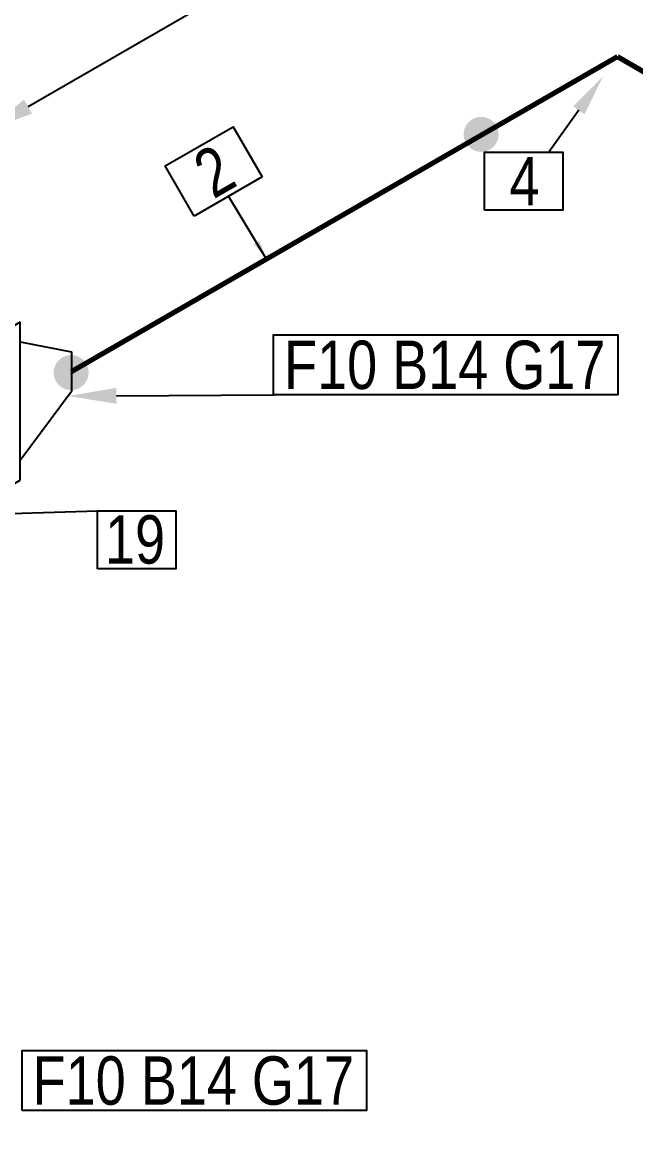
# Model space of a CAD drawing. Header units: millimetres. Extents: x 0 to 594, y 0 to 420.
# Drawn here: x 182.1 to 213.8, y 290.4 to 347.7 of the extents above; entities that cross this region are included whole.
import ezdxf
from ezdxf import colors
from ezdxf.entities.mleader import LeaderData, LeaderLine
from ezdxf.enums import TextEntityAlignment as Align
from ezdxf.math import Vec2, Vec3

# ---------------------------------------------------------------- set-up
doc = ezdxf.new("R2010")
doc.units = ezdxf.units.MM
doc.header["$LTSCALE"] = 0.25
for name, color, linetype in [('밸브', 4, 'Continuous'), ('용접', 1, 'Continuous'), ('주석', 7, 'Continuous'), ('치수', 1, 'Continuous')]:
    doc.layers.add(name, color=color, linetype=linetype)
doc.layers.add('파이프', color=3, linetype='Continuous', lineweight=70)
doc.styles.add('AdskIsoAnnotation', font='arial.ttf', dxfattribs={"width": 0.8, "height": 1})
doc.styles.add('AdskIsoMetric', font='arial.ttf', dxfattribs={"width": 0.8, "height": 2.5})
doc.styles.add('AdskIsoMetric-30', font='arial.ttf', dxfattribs={"width": 0.8, "height": 2.5})
doc.styles.add('AdskIsoMetric30', font='arial.ttf', dxfattribs={"width": 0.8, "oblique": 29.99999999969641, "height": 2.5})
doc.styles.get("Standard").update_dxf_attribs({"font": 'arial.ttf'})
doc.dimstyles.new('AdskIsoMetric', dxfattribs={"dimtxt": 2.5, "dimasz": 2.5, "dimexe": 1, "dimexo": 2, "dimgap": 0.8, "dimtad": 1, "dimdec": 0, "dimrnd": 1, "dimzin": 0, "dimdsep": 46, "dimtxsty": 'AdskIsoMetric', "dimcen": 0, "dimclrt": 7, "dimadec": 0, "dimazin": 0, "dimtfac": 1, "dimtdec": 0, "dimtmove": 1, "dimatfit": 3, "dimfxl": 0, "dimfrac": 2, "dimtolj": 1, "dimtzin": 0, "dimarcsym": 0})

# ---------------------------------------------------------------- blocks, each defined once
blk = doc.blocks.new('개스킷-1-IsoLeft')
at = {"color": 0, "linetype": 'ByBlock', "lineweight": -2}
for p in [(0.1238409420259958, 0.132624544016526), (0.2209708691207962, 0.07654655446197435), (-0.2209708691207961, -0.07654655446197436), (-0.1325825214724777, -0.1275775907699572)]:
    blk.add_point(p, dxfattribs=at)
blk = doc.blocks.new('플랜지WN-1-IsoLeft')
at = {"color": 0, "linetype": 'ByBlock', "lineweight": -2, "extrusion": (0, 0.816496580927726, 0.5773502691896257)}
for p, q in [((0.1988737822087165, 0.08930431353897009), (-0.1546796083845573, -0.1148198316929615)), ((-0.1546796083845574, 0.03827327723098715), (-0.06629126073623892, 0.08930431353897006)), ((-0.06629126073623892, 0.08930431353897006), (0.1546796083845573, 0.06378879538497864)), ((0.2872621298570351, 0.03827327723098715), (0.1988737822087165, 0.08930431353897009)), ((-0.1104854345603981, -0.08930431353897006), (-0.1546796083845574, 0.03827327723098715)), ((-0.06629126073623881, -0.1658508680009444), (0.2872621298570351, 0.03827327723098715)), ((-0.1546796083845573, -0.1148198316929615), (-0.06629126073623881, -0.1658508680009444))]:
    blk.add_line(p, q, dxfattribs=at)
blk = doc.blocks.new('*D106')
at = {"layer": 'Defpoints', "color": 0}
for p in [(212.8733397821886, 345.9420412296327), (267.8550856288327, 329.1983154645283), (267.8550856288271, 314.1983154645308)]:
    blk.add_point(p, dxfattribs=at)
at = {"layer": '치수', "color": 0, "lineweight": -2}
for p, q in [((212.8733397821895, 348.2514423063913), (212.8733397821948, 362.0967417680125)), ((215.0384032916548, 359.6920412296322), (265.6900221193722, 330.4483154645293)), ((267.855085628828, 316.5077165412894), (267.8550856288332, 330.3530160029077))]:
    blk.add_line(p, q, dxfattribs=at)
at = {"layer": '치수', "color": 0}
for points in [[(215.2467366249884, 360.0528851478757), (214.8300699583214, 359.3311973113888), (212.8733397821943, 360.9420412296332)], [(265.8983554527057, 330.8091593827727), (265.4816887860387, 330.0874715462859), (267.8550856288327, 329.1983154645283)]]:
    blk.add_solid(points, dxfattribs=at)
at = {"layer": '치수', "color": 7, "insert": (240.364212705508, 347.6870756151692), "char_height": 2.5, "attachment_point": 5, "rotation": 329.9999999999746, "style": 'AdskIsoMetric-30'}
blk.add_mtext('\\A1;1125', dxfattribs=at)
blk = doc.blocks.new('*D113')
at = {"layer": 'Defpoints', "color": 0}
for p in [(212.8733397821961, 360.9420412296317), (212.8733397821886, 345.9420412296327), (180.2343238031411, 331.1803794726956)]:
    blk.add_point(p, dxfattribs=at)
at = {"layer": '치수', "color": 0, "lineweight": -2}
for p, q in [((212.8733397821898, 348.2514423063917), (212.8733397821966, 362.0967417680112)), ((182.3993873126078, 343.3478965680496), (210.7082762727347, 359.6920412296321)), ((180.2343238031423, 333.4897805494545), (180.234323803147, 343.2525971064294))]:
    blk.add_line(p, q, dxfattribs=at)
at = {"layer": '치수', "color": 0}
for points in [[(210.4999429394015, 360.0528851478756), (210.916609606068, 359.3311973113885), (212.8733397821961, 360.9420412296317)], [(182.1910539792746, 343.7087404862931), (182.6077206459411, 342.987052649806), (180.2343238031465, 342.0978965680499)]]:
    blk.add_solid(points, dxfattribs=at)
at = {"layer": '치수', "color": 7, "insert": (196.5538317926649, 354.1368661669302), "char_height": 2.5, "attachment_point": 5, "rotation": 29.999999999990887, "style": 'AdskIsoMetric30'}
blk.add_mtext('\\A1;613', dxfattribs=at)
blk = doc.blocks.new('*D114')
at = {"layer": 'Defpoints', "color": 0}
for p in [(212.8733397822014, 370.9420412296371), (212.8733397821886, 345.9420412296327), (62.09119607271737, 262.9704128746549)]:
    blk.add_point(p, dxfattribs=at)
at = {"layer": '치수', "color": 0, "lineweight": -2}
for p, q in [((212.8733397821898, 348.2514423063917), (212.873339782202, 372.0967417680166)), ((64.25625958218936, 285.137929970017), (210.7082762727401, 369.6920412296375)), ((62.09119607271857, 265.2798139514138), (62.09119607272865, 285.0426305083968))]:
    blk.add_line(p, q, dxfattribs=at)
at = {"layer": '치수', "color": 0}
for points in [[(210.4999429394068, 370.0528851478811), (210.9166096060733, 369.331197311394), (212.8733397822014, 370.9420412296371)], [(64.04792624885609, 285.4987738882605), (64.46459291552263, 284.7770860517734), (62.09119607272805, 283.8879299700173)]]:
    blk.add_solid(points, dxfattribs=at)
at = {"layer": '치수', "color": 7, "insert": (137.482267927453, 330.0318828679152), "char_height": 2.5, "attachment_point": 5, "rotation": 29.999999999990475, "style": 'AdskIsoMetric30'}
blk.add_mtext('\\A1;2206', dxfattribs=at)
blk = doc.blocks.new('엘보우-2-Iso2DSkew90')
at = {"color": 0, "linetype": 'ByBlock', "lineweight": -2, "extrusion": (-2.01948391736579e-28, -0.8164965809289142, -0.5773502691879454)}
for p, q in [((-7.071067811865476, -4.082482904626749), (-7.071067811990304e-05, -4.082482904698819e-05)), ((7.071067812131875e-05, -4.082482904617083e-05), (7.071067811850038, -4.082482904635661)), ((7.071067812265072e-05, -4.082482904698817e-05), (7.071067812265072e-05, -4.082482904698817e-05))]:
    blk.add_line(p, q, dxfattribs=at)
blk = doc.blocks.new('Buttweld')
at = {"lineweight": -2}
blk.add_hatch(color=0, dxfattribs=at).paths.add_polyline_path([(0.04399514976077742, -0.002606086945810659), (0.04330731180660574, 0.005255936846196026), (0.04126469755226539, 0.01287907702365859), (0.03792937079826185, 0.02003170832977988), (0.03340267376025871, 0.0264965016817295), (0.02782214783713649, 0.03207702760485173), (0.02135735448518687, 0.03660372464285486), (0.01420472317906558, 0.03993905139685841), (0.006581583001603011, 0.04198166565119876), (-0.001280440790403681, 0.04266950360537045), (-0.009142464582410366, 0.04198166565119876), (-0.01676560475987293, 0.03993905139685841), (-0.02391823606599422, 0.03660372464285487), (-0.03038302941794385, 0.03207702760485173), (-0.03596355534106607, 0.02649650168172951), (-0.04049025237906921, 0.02003170832977988), (-0.04382557913307276, 0.0128790770236586), (-0.0458681933874131, 0.005255936846196026), (-0.04655603134158478, -0.002606086945810653), (-0.0458681933874131, -0.01046811073781733), (-0.04382557913307276, -0.01809125091527991), (-0.04049025237906921, -0.02524388222140119), (-0.03596355534106607, -0.03170867557335082), (-0.03038302941794385, -0.03728920149647304), (-0.02391823606599425, -0.04181589853447618), (-0.01676560475987292, -0.04515122528847974), (-0.009142464582410366, -0.04719383954282007), (-0.001280440790403688, -0.04788167749699176), (0.006581583001602991, -0.04719383954282008), (0.01420472317906554, -0.04515122528847974), (0.02135735448518687, -0.04181589853447618), (0.02782214783713648, -0.03728920149647305), (0.0334026737602587, -0.03170867557335083), (0.03792937079826184, -0.02524388222140123), (0.04126469755226539, -0.0180912509152799), (0.04330731180660574, -0.01046811073781735)], is_closed=False, flags=0)
blk = doc.blocks.new('AnnoRect')
at = {"color": 0, "linetype": 'ByBlock', "lineweight": -2}
blk.add_wipeout([(-0.8095147142857141, -0.5999939999999999), (-0.8095147142857141, 0.5999939999999997), (0.8095147142857136, 0.5999939999999997), (0.8095147142857136, -0.5999939999999997)], dxfattribs=at)
blk.add_lwpolyline([(-0.8095147142857141, -0.5999939999999999), (-0.8095147142857141, 0.5999940000000001), (0.8095147142857141, 0.5999940000000004), (0.8095147142857141, -0.5999939999999997)], close=True, dxfattribs=at)
at = {"color": 0, "linetype": 'ByBlock', "lineweight": -2, "style": 'AdskIsoAnnotation', "width": 0.8}
blk.add_attdef('XX', text='', height=1, dxfattribs=at).set_placement((0, 0), align=Align.MIDDLE_CENTER)

msp = doc.modelspace()

# ---------------------------------------------------------------- linework, layer by layer
at = {"layer": '파이프'}
msp.add_lwpolyline([(184.6537411855577, 329.6494483834488), (205.8022719703229, 341.859558325001)], dxfattribs=at)

# ---------------------------------------------------------------- block references
at = {"layer": '밸브', "xscale": 20, "yscale": 20, "zscale": 20}
for name, p, rotation in [('플랜지WN-1-IsoLeft', (182.444032494349, 328.3736724757566), 239.9999999999999), ('개스킷-1-IsoLeft', (179.3504403266528, 326.5875862049742), 240.0000000001444)]:
    msp.add_blockref(name, p, dxfattribs=dict(at, rotation=rotation))
at = {"layer": '용접', "xscale": 20, "yscale": 20, "zscale": 20, "rotation": 180}
msp.add_blockref('Buttweld', (205.8022719703181, 341.859558325003), dxfattribs=at)
at = {"layer": '용접', "xscale": 20, "yscale": 20, "zscale": 20}
msp.add_blockref('Buttweld', (184.6537411855519, 329.6494483834472), dxfattribs=at)
at = {"layer": '파이프'}
msp.add_blockref('엘보우-2-Iso2DSkew90', (212.8733397821886, 345.9420412296327), dxfattribs=at)

# ---------------------------------------------------------------- dimensions: what is measured, and where the dimension line sits
at = {"layer": '치수'}
for base, p1, p2, angle, text, override, picture, middle in [((212.8733397822014, 370.9420412296371), (62.09119607271737, 262.9704128746549), (212.8733397821886, 345.9420412296327), 29.99999999999048, '2206', {"dimtad": 0, "dimlfac": 12.82073751931189, "dimtxsty": 'AdskIsoMetric30', "dimse1": 0, "dimse2": 0, "dimsd1": 0, "dimsd2": 0, "dimtmove": 1}, '*D114', (137.482267927453, 330.0318828679152)), ((212.8733397821961, 360.9420412296317), (180.2343238031411, 331.1803794726956), (212.8733397821886, 345.9420412296327), 29.99999999999087, '613', {"dimtad": 0, "dimlfac": 17.18668547868689, "dimtxsty": 'AdskIsoMetric30', "dimse1": 0, "dimse2": 0, "dimsd1": 0, "dimsd2": 0, "dimtmove": 1}, '*D113', (196.5538317926649, 354.1368661669302)), ((267.8550856288327, 329.1983154645283), (212.8733397821886, 345.9420412296327), (267.8550856288271, 314.1983154645308), 329.9999999999745, '1125', {"dimtad": 0, "dimlfac": 17.72003715514671, "dimtxsty": 'AdskIsoMetric-30', "dimse1": 0, "dimse2": 0, "dimsd1": 0, "dimsd2": 0, "dimtmove": 1}, '*D106', (240.364212705508, 347.6870756151692))]:
    dim = msp.add_linear_dim(base=base, p1=p1, p2=p2, angle=angle, text=text, dimstyle='AdskIsoMetric', override=override, dxfattribs=at)
    dim.commit()
    dim.dimension.update_dxf_attribs({"geometry": picture, "text_midpoint": middle, "dimtype": 160})

# ---------------------------------------------------------------- leaders
at = {"layer": '주석'}
ml = msp.add_multileader_mtext('Standard', dxfattribs=at)
ml.set_content('')
ml.set_leader_properties()
ml.build(insert=Vec2(0, 0))
ml.multileader.update_dxf_attribs({"dogleg_length": 0, "arrow_head_size": 2.170660216331377})
ctx = ml.context
ctx.base_point, ctx.arrow_head_size, ctx.plane_origin = Vec3(209.3333154563395, 340.9999693201851), 2.170660216331377, Vec3(2.123008698617923e-06, -6.79816068470712e-07)
notes = []
notes.append((ctx, [(0, (1, 1, 0), (209.3333154563395, 340.9999693201851), (-1, 0), 0, [(0, [(212.1422653939007, 344.9214205034731)], 0, [])])]))
ctx.mtext, ml.multileader.dxf.content_type = None, 0
ml = msp.add_multileader_mtext('Standard', dxfattribs=at)
ml.set_content('')
ml.set_leader_properties()
ml.build(insert=Vec2(0, 0))
ml.multileader.update_dxf_attribs({"dogleg_length": 0, "arrow_head_size": 0})
ctx = ml.context
ctx.base_point, ctx.arrow_head_size, ctx.plane_origin = Vec3(192.7740752231032, 338.7148771458406), 0, Vec3(2.123008698617923e-06, -6.79816068470712e-07)
notes.append((ctx, [(0, (1, 1, 0), (192.7740752231032, 338.7148771458406), (-1, 0), 0, [(0, [(194.7302934063741, 335.4671485206423)], 0, [])])]))
ctx.mtext, ml.multileader.dxf.content_type = None, 0
ml = msp.add_multileader_mtext('Standard', dxfattribs=at)
ml.set_content('')
ml.set_leader_properties()
ml.build(insert=Vec2(0, 0))
ml.multileader.update_dxf_attribs({"dogleg_length": 0, "arrow_head_size": 2.5})
ctx = ml.context
ctx.base_point, ctx.arrow_head_size, ctx.plane_origin = Vec3(195.0975806202377, 328.4488552137686), 2.5, Vec3(2.123008698617923e-06, -6.79816068470712e-07)
notes.append((ctx, [(0, (1, 1, 0), (195.0975806202377, 328.4488552137686), (-1, 0), 0, [(0, [(184.4732876510875, 328.3857295649845)], 0, [])])]))
ctx.mtext, ml.multileader.dxf.content_type = None, 0
ml = msp.add_multileader_mtext('Standard', dxfattribs=at)
ml.set_content('')
ml.set_leader_properties()
ml.build(insert=Vec2(0, 0))
ml.multileader.update_dxf_attribs({"dogleg_length": 0, "arrow_head_size": 2.5})
ctx = ml.context
ctx.base_point, ctx.arrow_head_size, ctx.plane_origin = Vec3(186.0000021230093, 322.4562497223603), 2.5, Vec3(2.123008698617923e-06, -6.79816068470712e-07)
notes.append((ctx, [(0, (1, 1, 0), (186.0000021230093, 322.4562497223603), (-1, 0), 0, [(0, [(178.4665568501747, 322.2182164913875)], 0, [])])]))
ctx.mtext, ml.multileader.dxf.content_type = None, 0
for ctx, leaders in notes:
    for number, flags, end, landing, length, lines in leaders:
        leader = LeaderData()
        leader.index, (leader.has_last_leader_line, leader.has_dogleg_vector, leader.attachment_direction) = number, flags
        leader.last_leader_point, leader.dogleg_vector, leader.dogleg_length = Vec3(end), Vec3(landing), length
        for number, points, colour, breaks in lines:
            line = LeaderLine()
            line.index, line.vertices, line.color, line.breaks = number, Vec3.list(points), colors.encode_raw_color(colour), breaks
            leader.lines.append(line)
        ctx.leaders.append(leader)

# ---------------------------------------------------------------- next in the draw order: block references
ref = msp.add_blockref('AnnoRect', (192.0000021230051, 339.9999993201861), dxfattribs=dict(at, xscale=2.5, yscale=2.5, zscale=2.5, rotation=29.99999999999154))
ref.add_attrib('XX_001', '2', (191.9830623443358, 338.5409360575917), dxfattribs={"layer": '0', "color": 0, "linetype": 'ByBlock', "lineweight": -2, "height": 2.5, "rotation": 29.99999999999153, "style": 'AdskIsoAnnotation', "width": 0.8})
ref = msp.add_blockref('AnnoRect', (208.0237889087228, 339.4999843201827), dxfattribs=dict(at, xscale=2.5, yscale=2.5, zscale=2.5))
ref.add_attrib('XX_001', '4', (207.2966402047665, 338.2499843201827), dxfattribs={"layer": '0', "color": 0, "linetype": 'ByBlock', "lineweight": -2, "height": 2.5, "style": 'AdskIsoAnnotation', "width": 0.8})
ref = msp.add_blockref('AnnoRect', (204.0000021230071, 329.9999993201836), dxfattribs=dict(at, xscale=10.99723247232472, yscale=2.585266030013643, zscale=2.5))
ref.add_attrib('XX_001', 'F10 B14 G17', (195.6391562839894, 328.7499993201836), dxfattribs={"layer": '0', "color": 0, "linetype": 'ByBlock', "lineweight": -2, "height": 2.5, "style": 'AdskIsoAnnotation', "width": 0.8})
ref = msp.add_blockref('AnnoRect', (188.0237889087235, 320.9562647223602), dxfattribs=dict(at, xscale=2.5, yscale=2.5, zscale=2.5))
ref.add_attrib('XX_001', '19', (186.3791777218204, 319.7224652680628), dxfattribs={"layer": '0', "color": 0, "linetype": 'ByBlock', "lineweight": -2, "height": 2.5, "style": 'AdskIsoAnnotation', "width": 0.8})
ref = msp.add_blockref('AnnoRect', (191.0000021230076, 292.9999993201872), dxfattribs=dict(at, xscale=10.99723247232472, yscale=2.585266030013643, zscale=2.5))
ref.add_attrib('XX_001', 'F10 B14 G17', (182.6391562839898, 291.7499993201872), dxfattribs={"layer": '0', "color": 0, "linetype": 'ByBlock', "lineweight": -2, "height": 2.5, "style": 'AdskIsoAnnotation', "width": 0.8})

doc.saveas('drawing.dxf')
